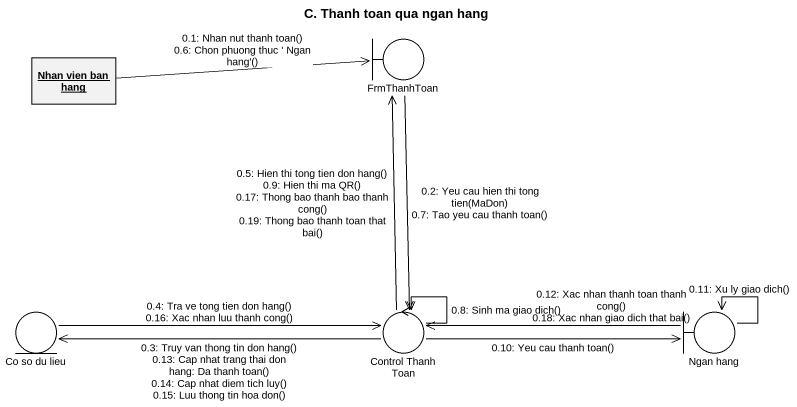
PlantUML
@startuml
title C. Thanh toan qua ngan hang
allowmixing
hide circle
hide empty members
object "Nhan vien ban hang" as Nhan_vien_ban_hang
boundary FrmThanhToan
entity "Co so du lieu" as Co_so_du_lieu
control "Control Thanh Toan" as Control_Thanh_Toan
boundary "Ngan hang" as Ngan_hang
Nhan_vien_ban_hang -right-> FrmThanhToan : 0.1: Nhan nut thanh toan()\n0.6: Chon phuong thuc ' Ngan hang'()
FrmThanhToan --> Control_Thanh_Toan : 0.2: Yeu cau hien thi tong tien(MaDon)\n0.7: Tao yeu cau thanh toan()
Control_Thanh_Toan -left-> Co_so_du_lieu : 0.3: Truy van thong tin don hang()\n0.13: Cap nhat trang thai don hang: Da thanh toan()\n0.14: Cap nhat diem tich luy()\n0.15: Luu thong tin hoa don()
Co_so_du_lieu -right-> Control_Thanh_Toan : 0.4: Tra ve tong tien don hang()\n0.16: Xac nhan luu thanh cong()
Control_Thanh_Toan -up-> FrmThanhToan : 0.5: Hien thi tong tien don hang()\n0.9: Hien thi ma QR()\n0.17: Thong bao thanh bao thanh cong()\n0.19: Thong bao thanh toan that bai()
Control_Thanh_Toan --> Control_Thanh_Toan : 0.8: Sinh ma giao dich()
Control_Thanh_Toan -right-> Ngan_hang : 0.10: Yeu cau thanh toan()
Ngan_hang --> Ngan_hang : 0.11: Xu ly giao dich()
Ngan_hang -left-> Control_Thanh_Toan : 0.12: Xac nhan thanh toan thanh cong()\n0.18: Xac nhan giao dich that bai()
@enduml
